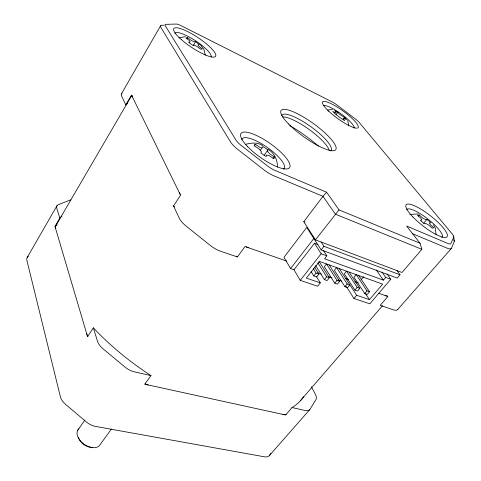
<?xml version="1.0" encoding="UTF-8"?>
<svg xmlns="http://www.w3.org/2000/svg" width="481" height="481" viewBox="0 0 481 481"><rect width="100%" height="100%" fill="white"/><g stroke="black" fill="none" stroke-linecap="round" stroke-linejoin="round"><path stroke-width="0.72" d="M267.953 149.825L267.538 151.359L269.835 153.932L274.224 156.842L274.338 157.978L273.779 158.676L269.366 155.748L266.57 154.972L266.143 156.565L260.985 153.15L261.442 151.575L259.145 148.978L254.708 146.038L254.653 144.931L255.267 144.276L259.68 147.198L262.476 148.004L262.915 146.483L267.953 149.825L264.105 155.345M27.183 257.521L56.992 205.73M121.386 93.891L160.582 25.806M303.571 396.657A151.274 70.424 35.5 0 1 292.075 407.545L285.636 415.007L144.751 384.199L150.998 375.619A151.274 70.424 35.5 0 1 93.368 327.838L87.572 336.658L54.972 226.431L59.806 218.127A151.274 70.424 35.5 0 1 61.959 216.113M122.036 93.266A12.975 4.076 32.3 0 0 121.615 96.038L125.8 104.888L131.511 95.088L180.561 195.232L173.527 205.934L179.407 218.386A15.38 5.994 34.5 0 0 186.159 226.13L210.299 245.436A15.416 6.049 35.3 0 0 220.43 251.19L237.434 256.95L245.027 246.531L286.784 261.135M55.784 225.751L131.836 95.31M186.989 38.895L187.704 37.698L191.107 40.32L194.011 41.757L195.617 41.637L199.531 44.649L197.944 44.781L198.99 46.38L202.411 49.008L200.577 49.194L197.138 46.549L194.222 45.106L192.58 45.244L190.464 43.723L188.594 42.178L190.248 42.051L189.219 40.452L185.792 37.819L187.704 37.698M193.29 45.491L195.617 41.637M270.785 453.421L269.607 455.26A11.989 6.271 41.7 0 1 264.442 456.812L95.497 426.406A13.48 8.249 34.8 0 1 86.291 421.891L65.644 404.425A13.456 8.183 33.3 0 1 60.378 396.723L26.876 260.329A11.592 5.814 29.8 0 1 28.307 256.433M254.07 146.02L255.267 144.276M260.359 150.174L261.64 148.328M77.597 430.453L84.915 420.003M273.01 158.568L274.224 156.842M336.135 114.556L337.86 112.175L334.644 110.576L336.219 112.512L335.51 112.837L332.696 111.442C336.225 114.935 340.434 118.079 344.733 120.623L343.121 118.639L343.801 118.302L346.579 119.673C344.606 116.149 339.772 115.879 337.86 112.175M111.412 429.052L99.206 445.881A13.366 8.448 35.3 0 1 82.66 443.145A13.366 8.448 35.3 0 1 78.926 428.691M343.428 119.192L344.727 117.412M303.77 221.711L322.985 196.332L326.605 192.232L339.021 209.89L420.039 243.236L421.867 249.32L401.99 272.486L315.428 239.857L303.77 221.711L305.026 222.198M318.001 244.619L314.508 243.314L293.975 269.745L290.578 268.578L313.84 238.504M315.428 239.857L339.021 209.89M397.029 270.617L400.048 274.789L397.24 278.066L321.158 249.91L323.972 246.332L321.176 242.021M316.432 276.557L320.31 282.876L317.622 286.225L300.234 280.363L321.182 253.764L314.309 243.001M323.19 250.162L326.852 255.844L324.537 258.766L383.405 280.158L385.72 277.435L390.77 279.287L369.823 303.824L353.992 298.491L346.374 286.652M314.532 267.087L318.867 274.092L316.606 276.924L313.804 275.962L316.065 273.118L313.317 268.657M324.368 279.605L326.629 276.797L329.377 277.753L327.116 280.549L324.368 279.605L315.674 265.614M334.74 283.183L337.001 280.405L339.694 281.349L337.434 284.115L334.74 283.183L324.338 266.721L326.533 263.967L337.001 280.405M344.919 286.694L347.18 283.952L349.831 284.872L347.571 287.608L344.919 286.694L334.397 270.304L336.592 267.586L347.18 283.952M361.267 279.533L363.636 276.689M354.918 290.145L357.179 287.434L359.782 288.341L357.521 291.041L354.918 290.145L344.288 273.827L346.476 271.14L357.179 287.434M418.314 216.089L419.234 214.989L422.613 217.953L425.451 219.558L426.96 219.36L430.868 222.781L429.365 222.992L430.465 224.843L433.886 227.844L432.148 228.114L428.715 225.102L425.859 223.491L424.314 223.707L422.21 221.981L420.352 220.22L421.909 220.021L420.839 218.176L417.442 215.199L419.234 214.989M353.992 298.491L356.686 295.28L369.48 299.645L382.666 284.151L319.504 261.448L306.331 278.114L320.31 282.876M423.737 223.184L426.96 219.36M364.742 293.536L367.003 290.855L369.558 291.745L367.298 294.414L364.742 293.536L353.998 277.284L356.193 274.627L367.003 290.855M300.571 400.517L382.563 305.688M269.366 455.597L309.812 409.559M397.631 309.596L451.286 248.527M178.89 37.927L185.257 36.61M327.585 110.083L332.491 109.397M245.875 144.27C251.533 142.893 257.636 142.039 262.662 145.683M409.818 214.394L418.199 213.937M164.009 25.192L161.796 25.252A13.558 3.205 33.2 0 0 161.033 27.688L230.483 141.865A16.204 4.798 34.8 0 0 237.927 149.543L263.6 169.589A16.246 4.846 35.4 0 0 274.104 175.914L322.985 196.332L335.353 214.159L421.867 249.32M150.998 375.619L134.385 371.861A14.087 7.66 35 0 1 124.886 366.979L103.162 348.917A14.051 7.594 33.8 0 1 97.451 341.173L93.368 327.838M292.075 407.545L305.002 410.467A12.458 5.754 40.8 0 0 310.029 409.253L315.963 399.555A12.151 5.477 40.6 0 0 315.247 394.017L311.369 386.718M316.065 273.118L318.867 274.092M378.685 293.272L387.878 296.488L380.218 305.363L393.157 309.746A13.48 4.437 39.2 0 0 397.793 309.349M317.803 272.817L321.326 274.044M328.373 276.503L331.896 277.735M338.233 279.948L341.757 281.175M345.773 278.487L348.587 279.479M354.912 281.71L358.429 282.948M321.182 253.764L326.852 255.844M323.972 246.332L400.048 274.789M412.566 233.742L447.071 248.154A14.111 3.505 38.4 0 0 451.4 248.322L454.184 241.847A13.715 3.313 38.3 0 0 453.763 239.791M326.605 192.232L274.356 170.142A12.211 3.589 35.4 0 1 267.755 166.149L240.807 145.136A12.175 3.559 34.8 0 1 236.183 140.398L165.32 25.842A10.185 2.375 33.3 0 1 165.771 24.339L176.521 24.056A9.897 2.255 33.4 0 1 180.555 25.403L332.281 101.954A8.586 1.78 35.8 0 1 336.742 104.804L355.645 119.198A8.616 1.786 36.1 0 1 359.187 122.433L452.374 234.157A10.305 2.453 38.2 0 1 453.751 237.007L450.811 243.693A10.6 2.591 38.3 0 1 448.082 243.554L406.625 226.046L420.039 243.236M268.5 149.561C274.549 153.379 277.501 159.957 277.525 167.015M200.403 44.841L203.854 49.134L205.309 55.135M433.435 224.898L435.263 227.946L436.087 234.614M386.971 273.899L390.77 279.287M381.938 272.036L385.72 277.435M376.298 269.955L383.405 280.158M358.718 275.541L369.558 291.745M365.392 293.458L369.48 299.645M349.05 272.066L359.782 288.341M339.213 268.524L356.686 295.28M321.158 249.91L306.746 227.441L283.976 257.305L290.578 268.578M329.196 264.929L339.694 281.349M318.999 261.261L329.377 277.753M317.875 262.824L326.629 276.797M311.075 271.488L313.804 275.962M293.789 269.426L300.234 280.363M347.697 120.334L348.737 125.896M59.806 218.127L56.824 208.387A12.025 5.321 30.7 0 1 58.441 204.605L70.076 200.114A11.724 5.081 31.1 0 1 70.887 199.892M453.757 236.796L454.262 241.312M54.972 226.431A150.379 71.483 35.5 0 1 57.143 224.374M406.685 209.542A22.463 5.525 38 0 1 428.469 219.504A22.463 5.525 38 0 1 441.792 237.47M237.434 256.95A163.528 54.275 35.6 0 1 236.219 256.139M174.555 206.914A163.528 54.275 35.6 0 1 173.527 205.934M125.8 104.888A163.528 54.275 35.6 0 1 127.423 103.655M241.763 139.827A25.691 7.449 35.2 0 1 267.352 147.487A25.691 7.449 35.2 0 1 283.375 169.132M282.395 116.859A30.159 7.546 35.7 0 1 309.024 129.389A30.159 7.546 35.7 0 1 329.293 150.583M281.662 115.789A30.213 7.449 35.7 0 1 310.918 126.731A30.213 7.449 35.7 0 1 330.471 150.89M174.904 33.339A21.699 5.117 33.6 0 1 195.154 40.536A21.699 5.117 33.6 0 1 211.243 56.986M289.73 125.517A53.277 14.069 35.7 0 1 318.452 146.086M323.491 105.832A18.963 4.064 35.9 0 1 341.288 114.057A18.963 4.064 35.9 0 1 354.076 128.168M92.31 447.306A10.654 6.758 35.3 0 1 78.463 437.415M286.093 414.472A12.518 6.012 40.5 0 1 282.852 414.4M148.232 384.956A13.775 7.534 35.9 0 1 145.076 383.946M87.885 336.399A13.708 7.395 33.2 0 1 86.742 333.856M55.598 228.553A12.133 5.592 30.7 0 1 56.253 225.174M387.782 296.092A13.733 4.449 38.8 0 1 387.313 296.055M386.802 295.977A13.733 4.449 38.8 0 1 385.083 295.508M248.593 247.781A15.272 5.7 35.9 0 1 246.152 246.777M132.443 96.988A13.264 4.113 32.6 0 1 132.028 95.184M180.369 194.438A15.188 5.592 34.2 0 1 179.299 192.659M288.606 123.996A33.664 8.189 35.7 0 0 335.167 150.24A33.664 8.189 35.7 0 0 301.515 115.897A33.664 8.189 35.7 0 0 288.606 123.996M328.782 111.249A21.916 4.63 35.9 0 0 358.05 127.736A21.916 4.63 35.9 0 0 334.313 105.357A21.916 4.63 35.9 0 0 328.782 111.249M181.439 39.682A25.084 5.838 33.6 0 0 215.59 56.325A25.084 5.838 33.6 0 0 187.079 31.295A25.084 5.838 33.6 0 0 181.439 39.682M247.787 146.789A29.714 8.496 35.2 0 0 289.219 168.055A29.714 8.496 35.2 0 0 258.922 136.676A29.714 8.496 35.2 0 0 247.787 146.789M412.854 216.907A25.974 6.301 38 0 0 447.053 236.796A25.974 6.301 38 0 0 419.949 208.604A25.974 6.301 38 0 0 412.854 216.907"/></g></svg>
